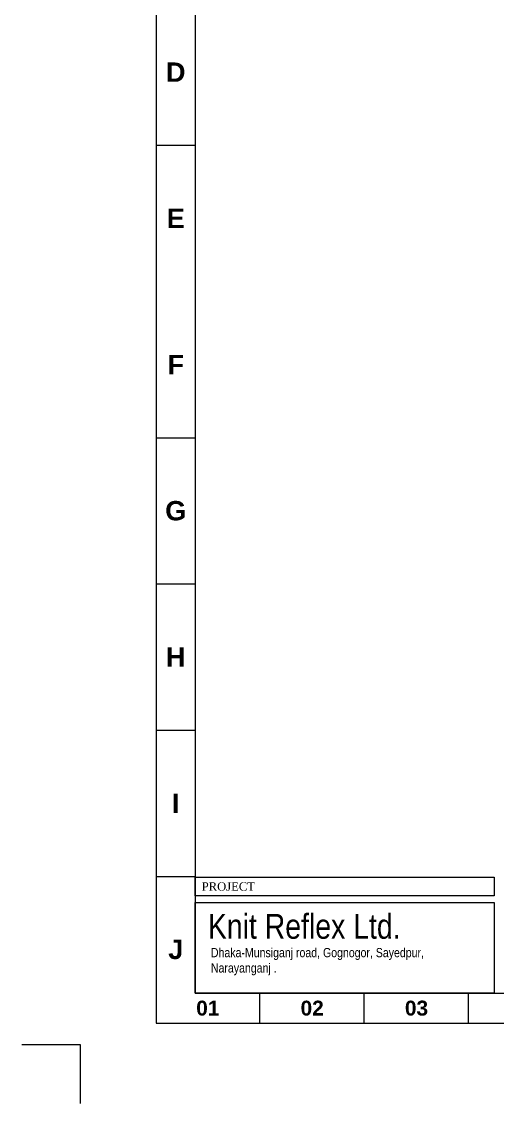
# Model space of a CAD drawing. Header units: inches. Extents: x -98933 to 1585249, y -3352739 to 192771.
# Drawn here: x 41392 to 41969, y 49138 to 50452 of the extents above; entities that cross this region are included whole.
import ezdxf

# ---------------------------------------------------------------- set-up
doc = ezdxf.new("R2010")
doc.units = ezdxf.units.IN
doc.header["$MEASUREMENT"] = 0
doc.layers.get('Defpoints').update_dxf_attribs({"lineweight": 0})
for name, color, linetype, lineweight in [('DIM.', 251, 'Continuous', 5), ('Inline', 7, 'Continuous', 0), ('Outline', 7, 'Continuous', 0), ('Scale', 7, 'Continuous', 0), ('Scale_Text', 7, 'Continuous', 0), ('Text', 7, 'Continuous', 0), ('TEXT_TITLEBOX', 7, 'Continuous', 13), ('Titelblk', 7, 'Continuous', 25), ('TITLE', 7, 'Continuous', 20)]:
    doc.layers.add(name, color=color, linetype=linetype, lineweight=lineweight)
doc.styles.add('MONOTEXT', font='txt')
doc.styles.add('SHT-TEXT-1', font='times.ttf', dxfattribs={"height": 12})
doc.styles.get("Standard").update_dxf_attribs({"font": 'arialbd.ttf', "height": 24})
doc.styles.add('TEXT', font='arial.ttf')

# ---------------------------------------------------------------- blocks, each defined once
blk = doc.blocks.new('PAGE')
at = {"layer": 'Inline', "color": 252, "lineweight": 15}
blk.add_lwpolyline([(178051640.63, 22656441.11), (178051640.63, 22657235.79), (178050505.36, 22657235.79), (178050505.36, 22656441.11)], close=True, dxfattribs=at)
at = {"layer": 'Outline', "color": 252, "lineweight": 15}
blk.add_line((178050483.42, 22656424.24), (178051662.57, 22656424.24), dxfattribs=at)
blk.add_lwpolyline([(178050483.42, 22657252.66), (178050483.42, 22656424.24)], dxfattribs=at)
at = {"layer": 'Scale', "color": 252, "lineweight": 9}
for p, q in [((178050483.42, 22656921.23), (178050505.36, 22656921.23)), ((178050483.42, 22656755.67), (178050505.36, 22656755.67)), ((178050483.42, 22656672.88), (178050505.36, 22656672.88)), ((178050483.42, 22656590.1), (178050505.36, 22656590.1)), ((178050483.42, 22656507.32), (178050505.36, 22656507.32)), ((178050542.02, 22656424.24), (178050542.02, 22656441.11)), ((178050601.02, 22656424.24), (178050601.02, 22656441.11)), ((178050660.01, 22656424.24), (178050660.01, 22656441.11))]:
    blk.add_line(p, q, dxfattribs=at)
at = {"layer": 'Scale_Text', "color": 252, "lineweight": 13, "attachment_point": 5}
for s, insert, char_height, width in [('D', (178050494.39, 22656962.62), 10.97, 8.3603), ('E', (178050494.39, 22656879.84), 10.97, 8.3603), ('F', (178050494.39, 22656797.06), 10.97, 8.3603), ('G', (178050494.39, 22656714.27), 10.97, 8.3603), ('H', (178050494.39, 22656631.49), 10.97, 8.3603), ('I', (178050494.39, 22656548.71), 10.97, 8.3603), ('J', (178050494.39, 22656465.93), 10.97, 8.3603), ('01', (178050512.52, 22656432.67), 8.435, 2.5102), ('02', (178050571.52, 22656432.67), 8.435, 2.5102), ('03', (178050630.51, 22656432.67), 8.435, 2.5102)]:
    blk.add_mtext(s, dxfattribs=dict(at, insert=insert, char_height=char_height, width=width))
blk = doc.blocks.new('Title')
at = {"layer": 'Defpoints', "color": 1, "ltscale": 10}
blk.add_lwpolyline([(-102338.3, -88042.4), (-102338.3, -87942.4), (-102438.3, -87942.4)], dxfattribs=at)
at = {"layer": 'Titelblk', "color": 3, "linetype": 'Continuous', "lineweight": 0, "xscale": 3.014611567961765, "yscale": 3.014611567959946, "zscale": 3.014611567966516}
blk.add_blockref('PAGE', (-536855255.8, -68388224), dxfattribs=at)

msp = doc.modelspace()

# ---------------------------------------------------------------- linework, layer by layer
at = {"layer": 'TEXT_TITLEBOX'}
for p, q in [((41602.41, 49390.21), (41602.41, 49412.88)), ((41602.41, 49412.88), (41965.07, 49412.88)), ((41965.07, 49412.88), (41965.07, 49390.21)), ((41965.07, 49390.21), (41602.41, 49390.21)), ((41602.41, 49271.91), (41602.41, 49382.25)), ((41602.41, 49382.25), (41965.07, 49382.25)), ((41965.07, 49382.25), (41965.07, 49271.91)), ((41965.07, 49271.91), (41602.41, 49271.91))]:
    msp.add_line(p, q, dxfattribs=at)

# ---------------------------------------------------------------- block references
at = {"layer": 'TITLE', "xscale": 0.7117836411125609, "yscale": 0.7117836411125609, "zscale": 0.7117836352222188}
msp.add_blockref('Title', (114305.9, 111805.31), dxfattribs=at)

# ---------------------------------------------------------------- texts
at = {"layer": 'DIM.', "color": 5, "lineweight": 13, "insert": (41734.8, 49327.95), "char_height": 30.1016, "width": 815.3795, "attachment_point": 5, "style": 'TEXT'}
msp.add_mtext('{\\fArial Narrow|b0|i0|c0|p34;Knit Reflex Ltd.\\C256;\\P\\pt11.29893;\\fSwis721 BT|b1|i0|c0|p34;\\C7; }', dxfattribs=at)
at = {"layer": 'Text', "color": 56, "insert": (41621.58, 49310.34), "char_height": 11.1804, "width": 428.5963, "attachment_point": 4, "style": 'MONOTEXT'}
msp.add_mtext('{\\fArial Narrow|b0|i0|c0|p34;\\C7;Dhaka-Munsiganj road, Gognogor, Sayedpur, \\PNarayanganj .}', dxfattribs=at)
at = {"layer": 'TEXT_TITLEBOX', "lineweight": 25, "style": 'SHT-TEXT-1'}
msp.add_text('PROJECT', height=10.131, dxfattribs=at).set_placement((41610.36, 49396.59))

doc.saveas('drawing.dxf')
